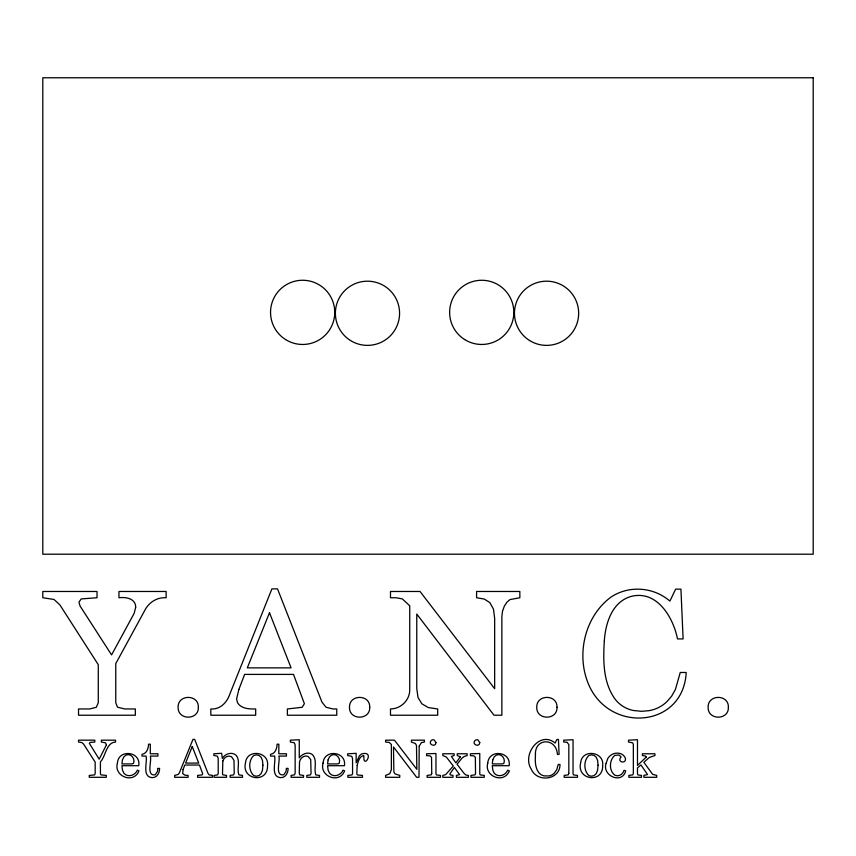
<?xml version="1.0" encoding="UTF-8"?>
<svg xmlns="http://www.w3.org/2000/svg" width="856" height="856" viewBox="0 0 856 856"><rect width="100%" height="100%" fill="white"/><g stroke="black" fill="none" stroke-linecap="round" stroke-linejoin="round"><path stroke-width="1.28" d="M535.449 755.046C535.086 760.92 535.054 767.404 538.627 772.401A9.159 9.159 0 0 0 544.223 775.889L548.835 775.943A10.304 10.304 0 0 0 554.249 773.225L556.775 769.587L558.24 764.472L560.017 764.472C560.059 780.169 537.022 782.887 531.266 769.18C521.732 754.607 539.783 730.222 555.127 743.062L556.86 739.466L558.433 739.466L559.086 754.404L557.406 754.404C556.453 737.358 534.326 737.722 535.449 755.046M604.315 641.037C603.106 660.639 602.999 682.232 614.908 698.913A30.527 30.527 0 0 0 633.547 710.523L641.69 711.304L648.912 710.694A34.347 34.347 0 0 0 666.963 701.631L671.618 696.185L675.395 689.508L680.263 672.474L686.202 672.474C683.463 726.605 613.26 733.367 590.351 688.16C575.178 657.943 583.599 617.304 611.066 597.039C629.096 585.076 653.631 586.981 669.884 601.094L675.662 589.131L680.937 589.131L683.109 638.918L677.503 638.918C673.298 617.529 657.119 589.987 631.418 596.354C612.136 601.533 605.438 623.275 604.315 641.037M117.411 763.124C113.474 776.371 133.782 784.321 138.982 770.871L137.345 770.175C135.269 775.386 127.951 777.847 123.938 773.278L122.504 770.282L121.937 765.703L138.779 765.703C141.069 751.247 118.385 748.722 117.411 763.124M323.065 763.124C319.117 776.371 339.436 784.321 344.626 770.871L342.999 770.175C340.913 775.386 333.605 777.847 329.592 773.278L328.148 770.282L327.58 765.703L344.433 765.703C346.723 751.247 324.028 748.722 323.065 763.124M487.77 763.124C483.822 776.371 504.141 784.321 509.331 770.871L507.704 770.175C505.618 775.386 498.31 777.847 494.297 773.278L492.853 770.282L492.286 765.703L509.138 765.703C511.428 751.247 488.733 748.722 487.77 763.124M606.144 763.22C601.586 775.6 622.226 784.899 625.693 770.796L624.056 770.325C622.975 774.22 618.802 777.173 614.843 775.194C608.798 770.849 609.205 759.935 614.758 755.388L618.963 755.003L621.092 756.939C615.849 763.006 628.55 764.258 624.794 756.993C622.408 753.077 617.08 752.253 613.067 753.933A11.738 11.738 0 0 0 607.856 758.395L606.144 763.22M245.49 762.91C241.21 780.116 268.174 783.839 267.532 765.521C269.34 751.408 246.71 748.551 245.49 762.91M580.625 762.91C576.345 780.116 603.309 783.839 602.667 765.521C604.475 751.408 581.845 748.551 580.625 762.91M262.92 765.178L262.46 770.229L261.101 773.631L258.994 775.579L256.34 776.221L253.761 775.579C248.411 770.839 248.358 760.203 253.783 755.495L256.34 754.853L259.026 755.463L261.123 757.293L262.471 760.481L262.92 765.178M598.055 765.178L597.595 770.229L596.225 773.631L594.128 775.579L591.475 776.221L588.896 775.579C583.546 770.839 583.492 760.203 588.917 755.495L591.475 754.853L594.16 755.463L596.258 757.293L597.606 760.481L598.055 765.178M419.194 746.143L419.012 777.302L416.647 777.302L393.482 746.946L393.867 771.994L395.012 773.878L399.752 775.418L399.752 777.302L385.596 777.302L385.596 775.418L389.812 773.674L391.374 769.64L391.374 744.463L389.159 742.409L385.596 742.056L385.596 740.173L394.455 740.173L416.851 769.341L416.487 745.458L415.395 743.511L411.426 742.056L411.426 740.173L424.405 740.173L424.405 742.056L421.452 742.601L419.194 746.143M502.472 611.366L501.862 616.909L501.862 715.231L493.998 715.231L416.765 614.062L416.765 688.706L418.038 697.544L421.869 703.814L428.375 707.591L437.684 708.961L437.684 715.231L390.486 715.231L390.486 708.961C400.886 708.832 409.831 700.229 409.735 689.711L409.735 605.78L402.363 598.922L396.093 597.745L390.486 597.745L390.486 591.475L420.029 591.475L494.661 688.706L494.661 618.332L493.452 609.087L489.814 602.603L484.293 599.05L476.589 597.745L476.589 591.475L519.849 591.475L519.849 597.745L509.983 599.585L506.923 602.185L504.291 606.283L502.472 611.366M357.177 765.425L356.802 773.663L357.412 774.969L362.452 775.418L362.452 777.302L347.846 777.302L347.846 775.418L351.955 774.947L352.565 773.835L352.565 758.844L351.837 756.351L347.697 755.559L347.697 753.772L356.15 753.355L356.15 762.867L359.413 755.762L361.553 753.954C375.934 750.027 362.73 770.635 363.907 755.859L363.436 755.484C359.21 756.608 358.161 761.776 357.177 765.425M122.451 759.839L121.937 763.916L132.124 763.916L133.536 763.306C135.098 759.604 132.402 754.746 128.261 754.585L125.843 755.163L123.831 756.918L122.451 759.839M299.525 761.658L299.268 773.107L299.793 774.894L303.538 775.418L303.538 777.302L291.104 777.302L291.104 775.418L294.55 774.851L295.149 773.107L295.149 745.041L294.357 742.794L290.355 742.056L290.355 740.173L299.268 739.745L299.268 757.87C301.975 753.986 307.465 751.632 311.841 754.157C318.004 759.261 313.531 768.442 315.789 774.926L319.523 775.418L319.523 777.302L306.822 777.302L306.822 775.418L310.45 774.905L311.07 773.353L310.707 759.572L308.032 756.372C304.222 754.842 300.37 757.999 299.525 761.658M328.094 759.839L327.58 763.916L337.778 763.916L339.179 763.306C340.742 759.604 338.045 754.746 333.915 754.585L331.497 755.163L329.474 756.918L328.094 759.839M492.799 759.839L492.286 763.916L502.483 763.916L503.884 763.306C505.447 759.604 502.75 754.746 498.62 754.585L496.202 755.163L494.18 756.918L492.799 759.839M222.828 761.027L222.496 774.156L222.935 774.873L226.519 775.418L226.519 777.302L214.064 777.302L214.064 775.418L217.563 774.915L218.205 773.663L218.205 758.47L217.392 756.19L213.84 755.409L213.84 753.772L221.651 753.301L222.346 758.47C224.871 753.687 232.169 751.397 236.277 755.452C240.675 761.005 236.513 768.848 238.92 774.873L242.505 775.418L242.505 777.302L230.104 777.302L230.104 775.418L233.592 774.894L234.244 773.31L233.998 760.385L231.473 756.672L228.98 756.115L226.38 756.683L224.24 758.395L222.828 761.027M157.911 768.41L157.461 771.534L155.171 774.819C145.83 776.306 152.101 760.577 150.303 756.083L157.911 756.083L157.911 753.772L150.303 753.772L150.303 744.185L148.591 744.185C148.409 748.358 146.825 753.665 142.021 754.329L142.021 756.083L146.109 756.083C147.521 762.471 141.732 776.959 152.315 777.655C157.183 777.708 159.676 772.722 159.591 768.41L157.911 768.41M286.439 768.41L285.99 771.534L283.7 774.819C274.359 776.306 280.629 760.577 278.831 756.083L286.439 756.083L286.439 753.772L278.831 753.772L278.831 744.185L277.13 744.185C276.948 748.358 275.354 753.665 270.55 754.329L270.55 756.083L274.637 756.083C276.049 762.471 270.261 776.959 280.843 777.655C285.711 777.708 288.205 772.722 288.119 768.41L286.439 768.41M198.357 707.206C198.956 720.42 177.652 720.474 178.112 707.281C177.641 694.205 198.774 694.077 198.357 707.206M369.728 707.206C370.327 720.42 349.023 720.474 349.483 707.281C349.013 694.205 370.156 694.077 369.728 707.206M557.01 707.206C557.598 720.42 536.295 720.474 536.755 707.281C536.284 694.205 557.427 694.077 557.01 707.206M728.381 707.206C728.98 720.42 707.666 720.474 708.126 707.281C707.655 694.205 728.798 694.077 728.381 707.206M435.961 742.601C435.736 747.791 427.583 744.356 431.156 740.601A2.696 2.696 0 0 1 434.185 739.958L435.961 742.601M479.767 742.601C479.542 747.791 471.389 744.356 474.962 740.601A2.696 2.696 0 0 1 477.99 739.958L479.767 742.601M183.066 769.565L182.67 773.567L184.928 775.194L188.106 775.418L188.106 777.302L174.656 777.302L174.656 775.418L178.069 774.477L179.268 773.107L192.975 739.391L194.665 739.391L207.987 773.353L209.217 774.905L212.438 775.418L212.438 777.302L197.618 777.302L197.618 775.418L202.07 774.915L202.722 773.835L199.459 765.05L184.8 765.05L183.066 769.565M238.856 689.465L236.598 698.999L237.551 702.808C241.413 708.875 249.214 709.089 255.677 708.961L255.677 715.231L210.822 715.231L210.822 708.961C220.281 709.688 227.161 702.273 229.911 693.895L271.908 588.875L277.515 588.875L321.952 702.091L326.029 707.238L332.909 708.961L336.761 708.961L336.761 715.231L287.391 715.231L287.391 708.961L302.2 707.281L304.383 703.686L293.501 674.4L244.634 674.4L238.856 689.465M135.687 607.289L134.178 613.313L111.58 654.904L80.122 606.112L78.945 602.185L81.213 598.922L97.028 597.745L97.028 591.475L42.8 591.475L42.8 597.745L54.014 599.468L59.867 604.86L98.279 664.695L98.279 702.765L96.268 707.323L89.741 708.961L78.527 708.961L78.527 715.231L135.344 715.231L135.344 708.961L124.719 708.961L117.529 707.206L115.763 702.765L115.763 663.603L144.3 611.302C148.27 602.838 156.616 597.06 166.139 597.745L166.139 591.475L118.952 591.475L118.952 597.745C125.768 596.835 135.858 598.483 135.687 607.289M106.401 744.913L99.168 759.197L89.377 743.383L90.051 742.409L94.802 742.056L94.802 740.173L78.527 740.173L78.527 742.056L81.898 742.569L83.653 744.185L95.177 762.14L95.177 773.557L94.577 774.926L89.249 775.418L89.249 777.302L106.294 777.302L106.294 775.418L100.944 774.894L100.419 773.557L100.419 761.808C105.855 756.297 105.994 742.58 115.539 742.056L115.539 740.173L101.372 740.173L101.372 742.056L105.545 742.837L106.401 744.913M431.734 773.31L431.221 774.873L427.123 775.418L427.123 777.302L440.476 777.302L440.476 775.418L436.357 774.915L435.961 773.738L435.961 753.505L426.62 753.772L426.62 755.655L429.937 755.837L431.542 757.26L431.734 773.31M475.54 773.31L475.026 774.873L470.928 775.418L470.928 777.302L484.282 777.302L484.282 775.418L480.163 774.915L479.767 773.738L479.767 753.505L470.425 753.772L470.425 755.655L473.743 755.837L475.348 757.26L475.54 773.31M646.248 757.068L637.485 765.425L637.485 739.745L628.497 740.173L628.497 742.056L632.616 742.805L633.344 744.463L633.344 773.482L632.745 774.894L628.85 775.418L628.85 777.302L641.476 777.302L641.476 775.418L637.966 774.937L637.485 773.856L637.485 767.907L640.93 764.922L647.553 774.562L643.862 775.418L643.862 777.302L656.713 777.302L656.713 775.418L652.625 774.338L643.862 762.289L649.265 757.496L654.936 755.538L654.936 753.772L642.407 753.772L642.407 755.538L645.595 756.083L646.248 757.068M568.833 773.31L568.266 774.862L564.19 775.418L564.19 777.302L577.49 777.302L577.49 775.418L573.477 774.915L573.049 773.835L573.049 739.745L563.762 740.173L563.762 742.056L567.121 742.259L568.833 744.688L568.833 773.31M192.247 746.55L185.602 763.092L198.731 763.092L192.247 746.55M269.49 612.725L247.309 667.873L291.072 667.873L269.49 612.725M460.282 756.865L455.884 762.889L451.369 756.49L454.129 755.506L454.129 753.772L442.787 753.772L442.787 755.506L446.404 757.089L453.305 766.024L445.644 774.637L442.787 775.418L442.787 777.302L453.006 777.302L453.006 775.418L450.363 774.937L449.817 773.985L454.408 767.458L459.608 774.637L456.387 775.418L456.387 777.302L468.414 777.302L468.414 775.418L465.91 775.033L464.327 773.706L457.072 764.269L461.662 758.502L463.995 756.543L467.162 755.506L467.162 753.772L457.243 753.772L457.243 755.506L460.282 756.865M813.2 77.768L42.8 77.768L42.8 554.207L813.2 554.207L813.2 77.768M529.543 340.495A32.1 32.1 0 0 0 578.645 314.42A32.1 32.1 0 0 0 531.512 284.93A32.1 32.1 0 0 0 529.543 340.495M464.701 339.575A32.1 32.1 0 0 0 513.803 313.51A32.1 32.1 0 0 0 466.68 284.01A32.1 32.1 0 0 0 464.701 339.575M350.457 340.495A32.1 32.1 0 0 0 399.559 314.42A32.1 32.1 0 0 0 352.437 284.93A32.1 32.1 0 0 0 350.457 340.495M285.615 339.575A32.1 32.1 0 0 0 334.728 313.51A32.1 32.1 0 0 0 287.595 284.01A32.1 32.1 0 0 0 285.615 339.575"/></g></svg>
